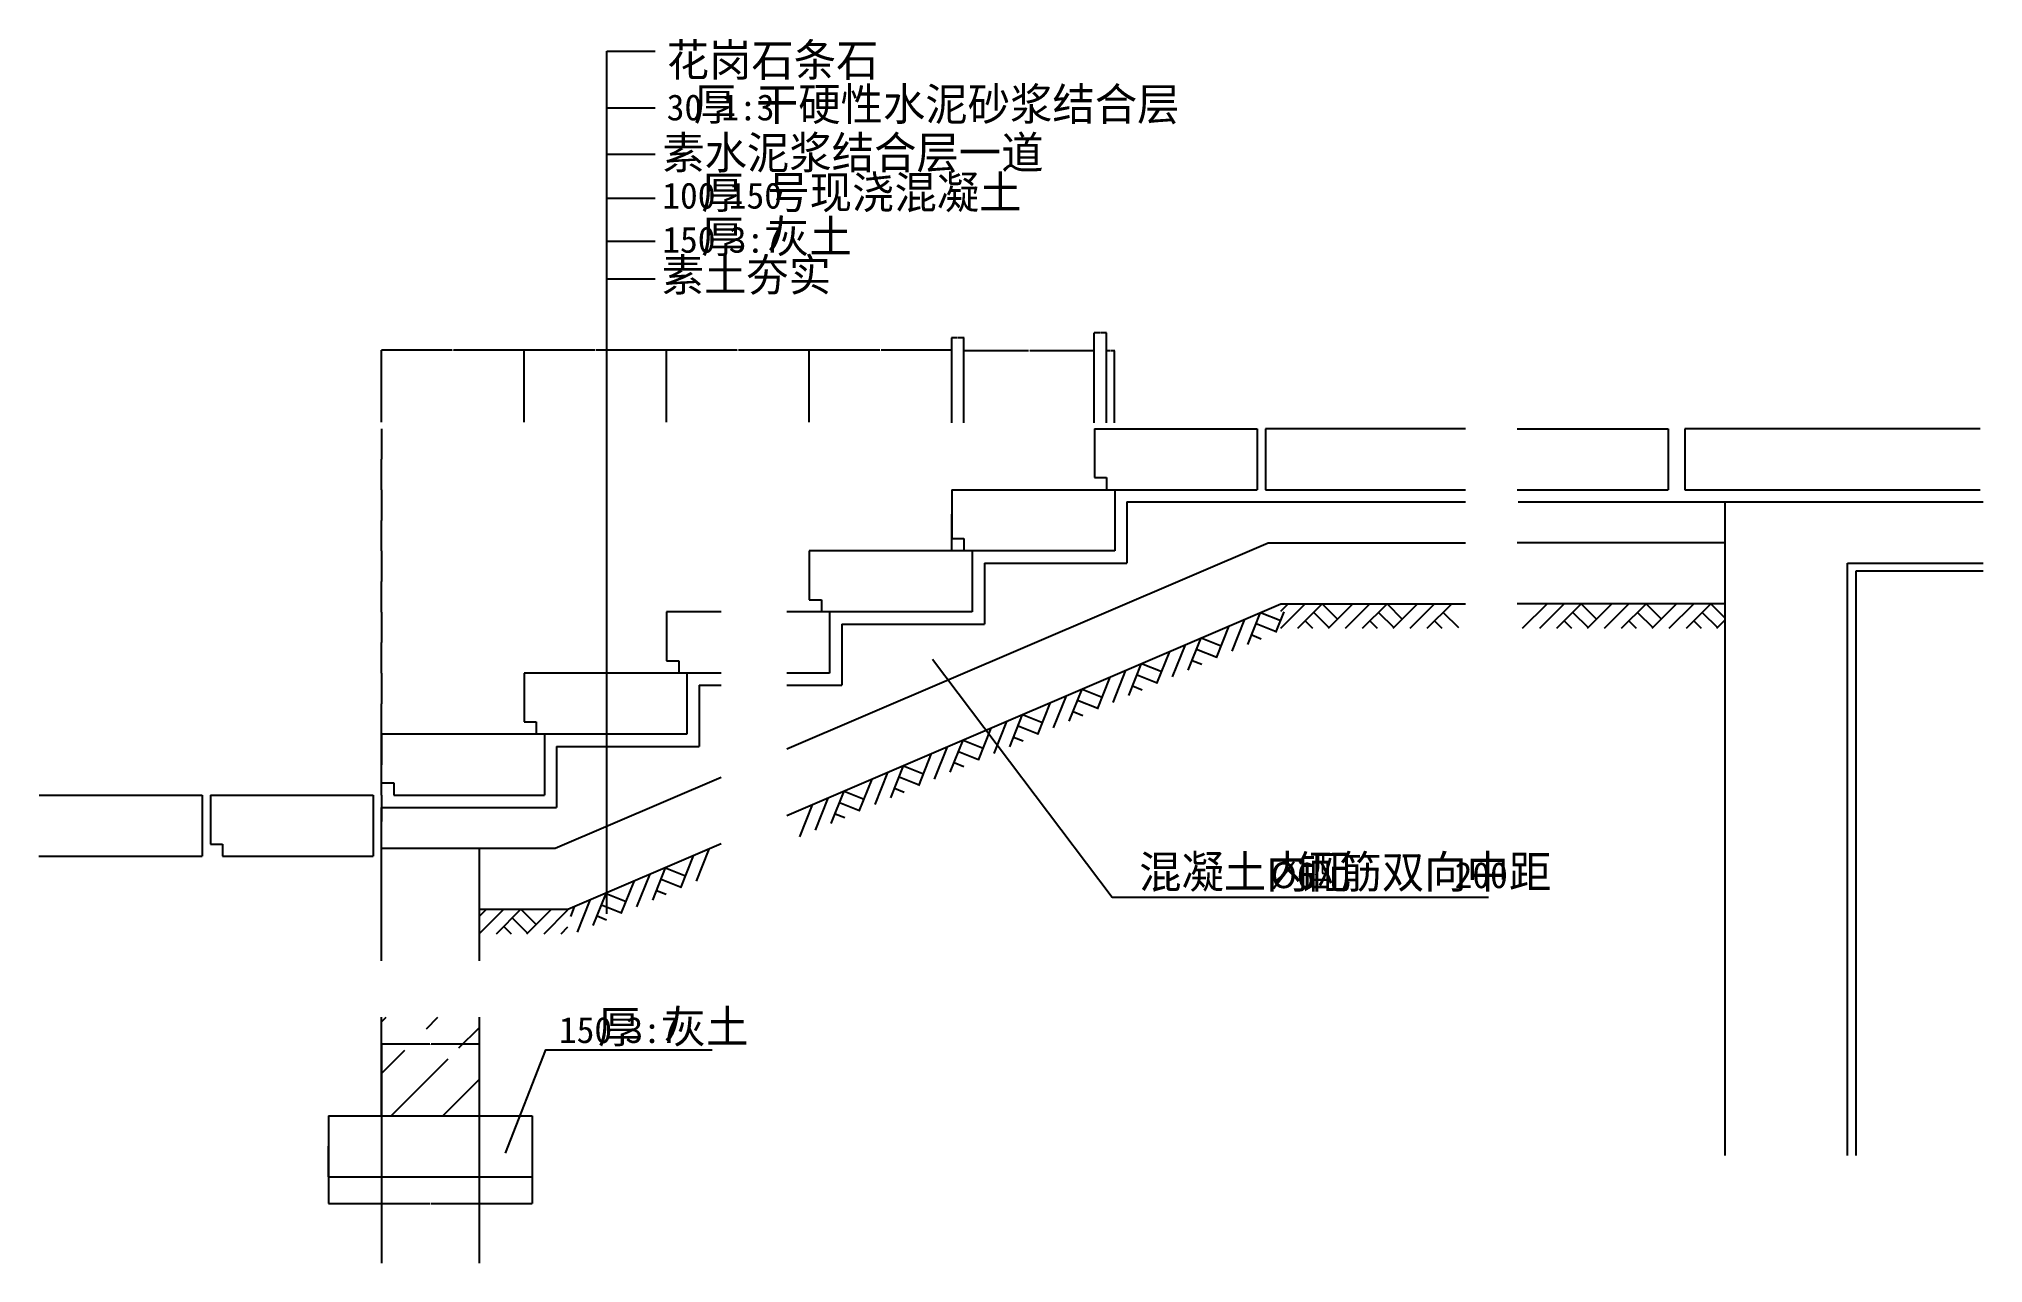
# Model space of a CAD drawing. Header units: metres. Extents: x -147 to 4626, y 19964 to 22970.
import ezdxf

# ---------------------------------------------------------------- set-up
doc = ezdxf.new("R2010")
doc.units = ezdxf.units.M
for name, color, linetype in [('PUB_DIM', 3, 'Continuous'), ('PUB_HATCH', 7, 'Continuous'), ('PUB_TEXT', 7, 'Continuous'), ('S_SURFACE', 6, 'Continuous'), ('WALL', 255, 'Continuous')]:
    doc.layers.add(name, color=color, linetype=linetype)
doc.dimstyles.get("Standard").update_dxf_attribs({"dimtxt": 2.5, "dimasz": 2.5, "dimexe": 1.25, "dimexo": 0.625, "dimtad": 1, "dimcen": 2.5, "dimazin": 3, "dimtfac": 1, "dimtmove": 0, "dimatfit": 3})

# ---------------------------------------------------------------- blocks, each defined once
blk = doc.blocks.new('170417093439032')
at = {"color": 0}
for p, q in [((4980.25, 5362.09), (4991.38, 5373.22)), ((5090.4, 5344.96), (5118.66, 5373.22)), ((5170.54, 5297.82), (5220.25, 5347.53)), ((4980.25, 5234.81), (5037.96, 5292.52)), ((5003.79, 5131.07), (5143.58, 5270.86)), ((5131.07, 5131.07), (5220.25, 5220.25))]:
    blk.add_line(p, q, dxfattribs=at)
blk = doc.blocks.new('*D1')
for p, q in [((563.97, 20175.65), (563.97, 20110.2)), ((1063.97, 20175.65), (1063.97, 20110.2)), ((564.22, 20110.2), (812.47, 20110.2)), ((815.47, 20110.2), (1063.72, 20110.2))]:
    blk.add_line(p, q)
at = {"layer": 'Defpoints'}
for p in [(563.97, 20175.65), (1063.97, 20175.65), (563.97, 20110.2)]:
    blk.add_point(p, dxfattribs=at)
at = {"layer": 'PUB_DIM', "insert": (813.97, 20110.2), "char_height": 1, "attachment_point": 5}
blk.add_mtext('500', dxfattribs=at)
blk = doc.blocks.new('*D2')
for p, q in [((813.05, 20501.25), (694.3, 20501.25)), ((694.55, 19963.99), (694.55, 20501.25)), ((934.8, 20501.25), (816.05, 20501.25)), ((934.55, 19963.99), (934.55, 20501.25))]:
    blk.add_line(p, q)
at = {"layer": 'Defpoints'}
for p in [(934.55, 20501.25), (694.55, 19963.99), (934.55, 19963.99)]:
    blk.add_point(p, dxfattribs=at)
at = {"layer": 'PUB_DIM', "insert": (814.55, 20501.25), "char_height": 1, "attachment_point": 5}
blk.add_mtext('240', dxfattribs=at)
blk = doc.blocks.new('*D3')
for p, q in [((867.59, 22205.56), (693.84, 22205.56)), ((694.09, 22028.92), (694.09, 22205.56)), ((1044.34, 22205.56), (870.59, 22205.56)), ((1044.09, 22028.92), (1044.09, 22205.56))]:
    blk.add_line(p, q)
at = {"layer": 'Defpoints'}
for p in [(1044.09, 22205.56), (694.09, 22028.92), (1044.09, 22028.92)]:
    blk.add_point(p, dxfattribs=at)
at = {"layer": 'PUB_DIM', "insert": (869.09, 22205.56), "char_height": 1, "attachment_point": 5}
blk.add_mtext('350', dxfattribs=at)
blk = doc.blocks.new('*D4')
for p, q in [((694.08, 21262.66), (694.08, 21187.66)), ((693.83, 21187.66), (693.58, 21187.66)), ((694.08, 21112.66), (694.08, 21187.66)), ((694.08, 21187.66), (694.08, 21187.66)), ((694.33, 21187.66), (694.58, 21187.66))]:
    blk.add_line(p, q)
at = {"layer": 'Defpoints'}
for p in [(694.08, 21262.66), (694.08, 21187.66), (694.08, 21112.66)]:
    blk.add_point(p, dxfattribs=at)
at = {"layer": 'PUB_DIM', "insert": (694.08, 21188.785), "char_height": 1, "attachment_point": 5}
blk.add_mtext('0', dxfattribs=at)
blk = doc.blocks.new('*D5')
for p, q in [((564.08, 20326.05), (564.08, 20251.05)), ((563.83, 20251.05), (563.58, 20251.05)), ((564.08, 20176.05), (564.08, 20251.05)), ((564.08, 20251.05), (564.08, 20251.05)), ((564.33, 20251.05), (564.58, 20251.05))]:
    blk.add_line(p, q)
at = {"layer": 'Defpoints'}
for p in [(564.08, 20326.05), (564.08, 20251.05), (564.08, 20176.05)]:
    blk.add_point(p, dxfattribs=at)
at = {"layer": 'PUB_DIM', "insert": (564.08, 20252.175), "char_height": 1, "attachment_point": 5}
blk.add_mtext('0', dxfattribs=at)
blk = doc.blocks.new('*D6')
for p, q in [((694.08, 21113.27), (694.08, 21048.27)), ((693.83, 21048.27), (693.58, 21048.27)), ((694.08, 20983.27), (694.08, 21048.27)), ((694.08, 21048.27), (694.08, 21048.27)), ((694.33, 21048.27), (694.58, 21048.27))]:
    blk.add_line(p, q)
at = {"layer": 'Defpoints'}
for p in [(694.08, 21113.27), (694.08, 21048.27), (694.08, 20983.27)]:
    blk.add_point(p, dxfattribs=at)
at = {"layer": 'PUB_DIM', "insert": (694.08, 21049.395), "char_height": 1, "attachment_point": 5}
blk.add_mtext('200', dxfattribs=at)
blk = doc.blocks.new('*D7')
for p, q in [((694.08, 21862.66), (694.08, 21787.66)), ((693.83, 21787.66), (693.58, 21787.66)), ((694.08, 21712.66), (694.08, 21787.66)), ((694.08, 21787.66), (694.08, 21787.66)), ((694.33, 21787.66), (694.58, 21787.66))]:
    blk.add_line(p, q)
at = {"layer": 'Defpoints'}
for p in [(694.08, 21862.66), (694.08, 21787.66), (694.08, 21712.66)]:
    blk.add_point(p, dxfattribs=at)
at = {"layer": 'PUB_DIM', "insert": (694.08, 21788.785), "char_height": 1, "attachment_point": 5}
blk.add_mtext('0', dxfattribs=at)
blk = doc.blocks.new('*D8')
for p, q in [((694.08, 21712.66), (694.08, 21637.66)), ((693.83, 21637.66), (693.58, 21637.66)), ((694.08, 21562.66), (694.08, 21637.66)), ((694.08, 21637.66), (694.08, 21637.66)), ((694.33, 21637.66), (694.58, 21637.66))]:
    blk.add_line(p, q)
at = {"layer": 'Defpoints'}
for p in [(694.08, 21712.66), (694.08, 21637.66), (694.08, 21562.66)]:
    blk.add_point(p, dxfattribs=at)
at = {"layer": 'PUB_DIM', "insert": (694.08, 21638.785), "char_height": 1, "attachment_point": 5}
blk.add_mtext('0', dxfattribs=at)
blk = doc.blocks.new('*D9')
for p, q in [((694.08, 21412.66), (694.08, 21337.66)), ((693.83, 21337.66), (693.58, 21337.66)), ((694.08, 21262.66), (694.08, 21337.66)), ((694.08, 21337.66), (694.08, 21337.66)), ((694.33, 21337.66), (694.58, 21337.66))]:
    blk.add_line(p, q)
at = {"layer": 'Defpoints'}
for p in [(694.08, 21412.66), (694.08, 21337.66), (694.08, 21262.66)]:
    blk.add_point(p, dxfattribs=at)
at = {"layer": 'PUB_DIM', "insert": (694.08, 21338.785), "char_height": 1, "attachment_point": 5}
blk.add_mtext('0', dxfattribs=at)
blk = doc.blocks.new('*D10')
for p, q in [((694.08, 21562.66), (694.08, 21487.66)), ((693.83, 21487.66), (693.58, 21487.66)), ((694.08, 21412.66), (694.08, 21487.66)), ((694.08, 21487.66), (694.08, 21487.66)), ((694.33, 21487.66), (694.58, 21487.66))]:
    blk.add_line(p, q)
at = {"layer": 'Defpoints'}
for p in [(694.08, 21562.66), (694.08, 21487.66), (694.08, 21412.66)]:
    blk.add_point(p, dxfattribs=at)
at = {"layer": 'PUB_DIM', "insert": (694.08, 21488.785), "char_height": 1, "attachment_point": 5}
blk.add_mtext('0', dxfattribs=at)
blk = doc.blocks.new('*D11')
for p, q in [((694.08, 22012.66), (694.08, 21937.66)), ((693.83, 21937.66), (693.58, 21937.66)), ((694.08, 21862.66), (694.08, 21937.66)), ((694.08, 21937.66), (694.08, 21937.66)), ((694.33, 21937.66), (694.58, 21937.66))]:
    blk.add_line(p, q)
at = {"layer": 'Defpoints'}
for p in [(694.08, 22012.66), (694.08, 21937.66), (694.08, 21862.66)]:
    blk.add_point(p, dxfattribs=at)
at = {"layer": 'PUB_DIM', "insert": (694.08, 21938.785), "char_height": 1, "attachment_point": 5}
blk.add_mtext('0', dxfattribs=at)
blk = doc.blocks.new('*D12')
for p, q in [((1917.59, 22205.56), (1743.84, 22205.56)), ((1744.09, 22028.92), (1744.09, 22205.56)), ((2094.34, 22205.56), (1920.59, 22205.56)), ((2094.09, 22028.92), (2094.09, 22205.56))]:
    blk.add_line(p, q)
at = {"layer": 'Defpoints'}
for p in [(2094.09, 22205.56), (1744.09, 22028.92), (2094.09, 22028.92)]:
    blk.add_point(p, dxfattribs=at)
at = {"layer": 'PUB_DIM', "insert": (1919.09, 22205.56), "char_height": 1, "attachment_point": 5}
blk.add_mtext('350', dxfattribs=at)
blk = doc.blocks.new('*D13')
for p, q in [((1567.59, 22205.56), (1393.84, 22205.56)), ((1394.09, 22028.92), (1394.09, 22205.56)), ((1744.34, 22205.56), (1570.59, 22205.56)), ((1744.09, 22028.92), (1744.09, 22205.56))]:
    blk.add_line(p, q)
at = {"layer": 'Defpoints'}
for p in [(1744.09, 22205.56), (1394.09, 22028.92), (1744.09, 22028.92)]:
    blk.add_point(p, dxfattribs=at)
at = {"layer": 'PUB_DIM', "insert": (1569.09, 22205.56), "char_height": 1, "attachment_point": 5}
blk.add_mtext('350', dxfattribs=at)
blk = doc.blocks.new('*D14')
for p, q in [((1217.59, 22205.56), (1043.84, 22205.56)), ((1044.09, 22028.92), (1044.09, 22205.56)), ((1394.34, 22205.56), (1220.59, 22205.56)), ((1394.09, 22028.92), (1394.09, 22205.56))]:
    blk.add_line(p, q)
at = {"layer": 'Defpoints'}
for p in [(1394.09, 22205.56), (1044.09, 22028.92), (1394.09, 22028.92)]:
    blk.add_point(p, dxfattribs=at)
at = {"layer": 'PUB_DIM', "insert": (1219.09, 22205.56), "char_height": 1, "attachment_point": 5}
blk.add_mtext('350', dxfattribs=at)
blk = doc.blocks.new('*D15')
for p, q in [((2282.49, 22204.34), (2123.74, 22204.34)), ((2123.99, 22027.61), (2123.99, 22204.34)), ((2444.24, 22204.34), (2285.49, 22204.34)), ((2443.99, 22027.61), (2443.99, 22204.34))]:
    blk.add_line(p, q)
at = {"layer": 'Defpoints'}
for p in [(2443.99, 22204.34), (2123.99, 22027.61), (2443.99, 22027.61)]:
    blk.add_point(p, dxfattribs=at)
at = {"layer": 'PUB_DIM', "insert": (2283.99, 22204.34), "char_height": 1, "attachment_point": 5}
blk.add_mtext('320', dxfattribs=at)
blk = doc.blocks.new('*D16')
for p, q in [((2093.83, 21758.03), (2093.58, 21758.03)), ((2094.08, 21743.09), (2094.08, 21758.03)), ((2094.08, 21713.09), (2094.08, 21758.03)), ((2094.08, 21758.03), (2094.08, 21758.03)), ((2094.33, 21758.03), (2094.58, 21758.03))]:
    blk.add_line(p, q)
at = {"layer": 'Defpoints'}
for p in [(2094.08, 21758.03), (2094.08, 21743.09), (2094.08, 21713.09)]:
    blk.add_point(p, dxfattribs=at)
at = {"layer": 'PUB_DIM', "insert": (2094.08, 21759.155), "char_height": 1, "attachment_point": 5}
blk.add_mtext('0', dxfattribs=at)
blk = doc.blocks.new('*D17')
for p, q in [((2094.08, 21863.09), (2094.08, 21803.09)), ((2093.83, 21803.09), (2093.58, 21803.09)), ((2094.08, 21743.09), (2094.08, 21803.09)), ((2094.08, 21803.09), (2094.08, 21803.09)), ((2094.33, 21803.09), (2094.58, 21803.09))]:
    blk.add_line(p, q)
at = {"layer": 'Defpoints'}
for p in [(2094.08, 21863.09), (2094.08, 21803.09), (2094.08, 21743.09)]:
    blk.add_point(p, dxfattribs=at)
at = {"layer": 'PUB_DIM', "insert": (2094.08, 21804.215), "char_height": 1, "attachment_point": 5}
blk.add_mtext('0', dxfattribs=at)
blk = doc.blocks.new('*D18')
for p, q in [((2107.99, 22236.3), (2093.74, 22236.3)), ((2093.99, 22027.61), (2093.99, 22236.3)), ((2124.24, 22236.3), (2109.99, 22236.3)), ((2123.99, 22027.61), (2123.99, 22236.3))]:
    blk.add_line(p, q)
at = {"layer": 'Defpoints'}
for p in [(2123.99, 22236.3), (2093.99, 22027.61), (2123.99, 22027.61)]:
    blk.add_point(p, dxfattribs=at)
at = {"layer": 'PUB_DIM', "insert": (2108.99, 22236.3), "char_height": 1, "attachment_point": 5}
blk.add_mtext('30', dxfattribs=at)
blk = doc.blocks.new('*D19')
for p, q in [((2457.99, 22248.39), (2443.74, 22248.39)), ((2443.99, 22027.61), (2443.99, 22248.39)), ((2474.24, 22248.39), (2459.99, 22248.39)), ((2473.99, 22027.61), (2473.99, 22248.39))]:
    blk.add_line(p, q)
at = {"layer": 'Defpoints'}
for p in [(2473.99, 22248.39), (2443.99, 22027.61), (2473.99, 22027.61)]:
    blk.add_point(p, dxfattribs=at)
at = {"layer": 'PUB_DIM', "insert": (2458.99, 22248.39), "char_height": 1, "attachment_point": 5}
blk.add_mtext('30', dxfattribs=at)
blk = doc.blocks.new('*D20')
for p, q in [((2482.99, 22204.34), (2473.74, 22204.34)), ((2473.99, 22027.61), (2473.99, 22204.34)), ((2494.24, 22204.34), (2484.99, 22204.34)), ((2493.99, 22027.61), (2493.99, 22204.34))]:
    blk.add_line(p, q)
at = {"layer": 'Defpoints'}
for p in [(2493.99, 22204.34), (2473.99, 22027.61), (2493.99, 22027.61)]:
    blk.add_point(p, dxfattribs=at)
at = {"layer": 'PUB_DIM', "insert": (2483.99, 22204.34), "char_height": 1, "attachment_point": 5}
blk.add_mtext('20', dxfattribs=at)

msp = doc.modelspace()

# ---------------------------------------------------------------- linework, layer by layer
at = {"layer": 'PUB_DIM'}
for p, q in [((1247.11, 20821.61), (1247.11, 22940.11)), ((1247.11, 22940.11), (1365.83, 22940.11)), ((1247.11, 22801.07), (1365.83, 22801.07)), ((1247.11, 22687.06), (1365.83, 22687.06)), ((1247.11, 22578.61), (1365.83, 22578.61)), ((1247.11, 22472.94), (1365.83, 22472.94)), ((1247.11, 22381.17), (1365.83, 22381.17))]:
    msp.add_line(p, q, dxfattribs=at)
for points in [[(2046.45, 21447.02), (2487.75, 20862.68), (3411.91, 20862.68)], [(998.35, 20234.24), (1097.65, 20487.82), (1505.85, 20487.82)]]:
    msp.add_lwpolyline(points, dxfattribs=at)
at = {"layer": 'PUB_HATCH'}
for p, q in [((1689.33, 21063.38), (2901.55, 21582.91)), ((2901.55, 21582.91), (3354.95, 21582.91)), ((2901.55, 21564.91), (2919.55, 21582.91)), ((2901.55, 21522.91), (2961.55, 21582.91)), ((2943.55, 21522.91), (3003.55, 21582.91)), ((3003.55, 21582.91), (3041.05, 21545.41)), ((3018.55, 21522.91), (3078.55, 21582.91)), ((3060.55, 21522.91), (3120.55, 21582.91)), ((3102.55, 21522.91), (3162.55, 21582.91)), ((3162.55, 21582.91), (3200.05, 21545.41)), ((3177.55, 21522.91), (3237.55, 21582.91)), ((3219.55, 21522.91), (3279.55, 21582.91)), ((3261.55, 21522.91), (3321.55, 21582.91)), ((3993.1, 21582.91), (3482.23, 21582.91)), ((3495.55, 21522.91), (3555.55, 21582.91)), ((3537.55, 21522.91), (3597.55, 21582.91)), ((3579.55, 21522.91), (3639.55, 21582.91)), ((3639.55, 21582.91), (3677.05, 21545.41)), ((3654.55, 21522.91), (3714.55, 21582.91)), ((3696.55, 21522.91), (3756.55, 21582.91)), ((3738.55, 21522.91), (3798.55, 21582.91)), ((3798.55, 21582.91), (3836.05, 21545.41)), ((3813.55, 21522.91), (3873.55, 21582.91)), ((3855.55, 21522.91), (3915.55, 21582.91)), ((3897.55, 21522.91), (3957.55, 21582.91)), ((3957.55, 21582.91), (3993.1, 21547.35)), ((2743.71, 21449.82), (2775.16, 21528.63)), ((2782.3, 21466.4), (2813.76, 21545.2)), ((2820.89, 21482.97), (2852.35, 21561.78)), ((2841.34, 21534.2), (2890.59, 21514.54)), ((2852.35, 21561.78), (2901.6, 21542.12)), ((2889.81, 21512.57), (2910.02, 21563.19)), ((2961.55, 21540.91), (2979.55, 21522.91)), ((2982.55, 21561.91), (3020.05, 21524.41)), ((3120.55, 21540.91), (3138.55, 21522.91)), ((3141.55, 21561.91), (3179.05, 21524.41)), ((3279.55, 21540.91), (3297.55, 21522.91)), ((3300.55, 21561.91), (3338.05, 21524.41)), ((3597.55, 21540.91), (3615.55, 21522.91)), ((3618.55, 21561.91), (3656.05, 21524.41)), ((3756.55, 21540.91), (3774.55, 21522.91)), ((3777.55, 21561.91), (3815.05, 21524.41)), ((3915.55, 21540.91), (3933.55, 21522.91)), ((3936.55, 21561.91), (3974.05, 21524.41)), ((3972.55, 21522.91), (3993.1, 21543.46)), ((2636.2, 21403.66), (2667.66, 21482.46)), ((2674.8, 21420.23), (2706.25, 21499.04)), ((2706.25, 21499.04), (2755.51, 21479.38)), ((2830.33, 21506.61), (2853.97, 21497.18)), ((2528.7, 21357.49), (2560.15, 21436.3)), ((2560.15, 21436.3), (2609.41, 21416.64)), ((2597.61, 21387.08), (2629.07, 21465.89)), ((2684.23, 21443.87), (2707.87, 21434.44)), ((2695.24, 21471.45), (2744.5, 21451.79)), ((2451.51, 21324.34), (2482.97, 21403.15)), ((2490.11, 21340.92), (2521.56, 21419.72)), ((2549.14, 21408.71), (2598.4, 21389.05)), ((2305.42, 21261.6), (2336.87, 21340.41)), ((2344.01, 21278.18), (2375.46, 21356.98)), ((2382.6, 21294.75), (2414.06, 21373.56)), ((2403.05, 21345.97), (2452.3, 21326.31)), ((2414.06, 21373.56), (2463.31, 21353.9)), ((2538.13, 21381.13), (2561.78, 21371.69)), ((2197.91, 21215.43), (2229.37, 21294.24)), ((2236.5, 21232.01), (2267.96, 21310.81)), ((2267.96, 21310.81), (2317.21, 21291.15)), ((2392.04, 21318.39), (2415.68, 21308.95)), ((2090.4, 21169.27), (2121.86, 21248.07)), ((2121.86, 21248.07), (2171.11, 21228.41)), ((2159.32, 21198.86), (2190.77, 21277.67)), ((2245.94, 21255.65), (2269.58, 21246.21)), ((2256.95, 21283.23), (2306.2, 21263.57)), ((2013.22, 21136.12), (2044.68, 21214.93)), ((2051.81, 21152.69), (2083.27, 21231.5)), ((2099.84, 21192.91), (2123.48, 21183.47)), ((2110.85, 21220.49), (2160.1, 21200.83)), ((1867.12, 21073.38), (1898.58, 21152.19)), ((1905.71, 21089.95), (1937.17, 21168.76)), ((1944.31, 21106.53), (1975.76, 21185.33)), ((1964.75, 21157.75), (2014.01, 21138.09)), ((1975.76, 21185.33), (2025.02, 21165.67)), ((1759.62, 21027.21), (1791.07, 21106.02)), ((1798.21, 21043.78), (1829.66, 21122.59)), ((1829.66, 21122.59), (1878.92, 21102.93)), ((1953.74, 21130.17), (1977.39, 21120.73)), ((1721.02, 21010.64), (1752.48, 21089.45)), ((1807.65, 21067.43), (1831.29, 21057.99)), ((1818.65, 21095.01), (1867.91, 21075.35)), ((1151.55, 20832.91), (1527.79, 20994.15)), ((1428.83, 20885.16), (1460.28, 20963.96)), ((1467.42, 20901.73), (1498.88, 20980.54)), ((1321.32, 20838.99), (1352.78, 20917.8)), ((1359.91, 20855.56), (1391.37, 20934.37)), ((1380.36, 20906.79), (1429.62, 20887.13)), ((1391.37, 20934.37), (1440.62, 20914.71)), ((1213.82, 20792.82), (1245.27, 20871.63)), ((1245.27, 20871.63), (1294.53, 20851.97)), ((1282.73, 20822.42), (1314.19, 20901.22)), ((1369.35, 20879.2), (1392.99, 20869.77)), ((934.08, 20832.91), (1151.55, 20832.91)), ((934.08, 20814.91), (952.08, 20832.91)), ((934.08, 20772.91), (994.08, 20832.91)), ((976.08, 20772.91), (1036.08, 20832.91)), ((1015.08, 20811.91), (1052.58, 20774.41)), ((1036.08, 20832.91), (1073.58, 20795.41)), ((1051.08, 20772.91), (1111.08, 20832.91)), ((1093.08, 20772.91), (1151.55, 20831.38)), ((1158.65, 20814.84), (1168.09, 20838.48)), ((1175.23, 20776.25), (1206.68, 20855.05)), ((1223.25, 20816.46), (1246.9, 20807.03)), ((1234.26, 20844.05), (1283.52, 20824.39)), ((994.08, 20790.91), (1012.08, 20772.91)), ((1135.08, 20772.91), (1151.55, 20789.38))]:
    msp.add_line(p, q, dxfattribs=at)
at = {"layer": 'S_SURFACE'}
for p, q in [((4625.95, 21662.91), (4313.1, 21662.91)), ((4313.1, 21662.91), (4313.1, 20228.13))]:
    msp.add_line(p, q, dxfattribs=at)
at = {"layer": 'WALL'}
for p, q in [((2444.08, 22012.91), (2844.08, 22012.91)), ((2444.08, 22012.91), (2444.08, 21892.91)), ((2844.08, 22012.91), (2844.08, 21862.91)), ((3354.95, 22012.91), (2864.08, 22012.91)), ((2864.08, 22012.91), (2864.08, 21862.91)), ((3482.23, 22012.91), (3852.58, 22012.91)), ((3852.58, 22012.91), (3852.58, 21862.91)), ((4618.64, 22012.91), (3894.02, 22012.91)), ((3894.02, 22012.91), (3894.02, 21862.91)), ((2094.08, 21862.91), (2844.08, 21862.91)), ((2094.08, 21862.91), (2094.08, 21742.91)), ((2444.08, 21892.91), (2474.08, 21892.91)), ((2474.08, 21892.91), (2474.08, 21862.91)), ((2494.08, 21862.91), (2494.08, 21712.91)), ((2864.08, 21862.91), (3354.95, 21862.91)), ((3482.23, 21862.91), (3852.58, 21862.91)), ((3894.02, 21862.91), (4618.64, 21862.91)), ((2524.08, 21832.91), (3354.95, 21832.91)), ((2524.08, 21832.91), (2524.08, 21682.91)), ((3484.63, 21832.91), (4625.95, 21832.91)), ((3993.1, 20228.13), (3993.1, 21832.91)), ((1689.33, 21226.58), (2870.76, 21732.91)), ((2094.08, 21742.91), (2124.08, 21742.91)), ((2124.08, 21742.91), (2124.08, 21712.91)), ((2870.76, 21732.91), (3354.95, 21732.91)), ((3993.1, 21732.91), (3482.23, 21732.91)), ((2494.08, 21712.91), (1744.08, 21712.91)), ((1744.08, 21712.91), (1744.08, 21592.91)), ((2144.08, 21712.91), (2144.08, 21562.91)), ((2174.08, 21682.91), (2524.08, 21682.91)), ((2174.08, 21682.91), (2174.08, 21532.91)), ((4293.1, 21682.91), (4625.95, 21682.91)), ((4293.1, 20228.13), (4293.1, 21682.91)), ((1744.08, 21592.91), (1774.08, 21592.91)), ((1774.08, 21592.91), (1774.08, 21562.91)), ((1527.79, 21562.91), (1394.08, 21562.91)), ((1394.08, 21562.91), (1394.08, 21442.91)), ((2144.08, 21562.91), (1689.33, 21562.91)), ((1794.08, 21562.91), (1794.08, 21412.91)), ((1824.08, 21532.91), (2174.08, 21532.91)), ((1824.08, 21532.91), (1824.08, 21382.91)), ((1394.08, 21442.91), (1424.08, 21442.91)), ((1424.08, 21442.91), (1424.08, 21412.91)), ((1527.79, 21412.91), (1044.08, 21412.91)), ((1044.08, 21412.91), (1044.08, 21292.91)), ((1444.08, 21412.91), (1444.08, 21262.91)), ((1474.08, 21382.91), (1474.08, 21232.91)), ((1474.08, 21382.91), (1527.79, 21382.91)), ((1794.08, 21412.91), (1689.33, 21412.91)), ((1689.33, 21382.91), (1824.08, 21382.91)), ((1044.08, 21292.91), (1074.08, 21292.91)), ((1074.08, 21292.91), (1074.08, 21262.91)), ((1444.08, 21262.91), (694.08, 21262.91)), ((694.08, 21142.91), (694.08, 21262.91)), ((1094.08, 21262.91), (1094.08, 21112.91)), ((1124.08, 21232.91), (1124.08, 21082.91)), ((1124.08, 21232.91), (1474.08, 21232.91)), ((1120.76, 20982.91), (1527.79, 21157.35)), ((-145.92, 21112.91), (254.08, 21112.91)), ((254.08, 21112.91), (254.08, 20962.91)), ((274.08, 21112.91), (674.08, 21112.91)), ((274.08, 21112.91), (274.08, 20992.91)), ((674.08, 21112.91), (674.08, 20962.91)), ((694.08, 21142.91), (724.08, 21142.91)), ((724.08, 21142.91), (724.08, 21112.91)), ((724.08, 21112.91), (1094.08, 21112.91)), ((694.08, 21082.91), (1124.08, 21082.91)), ((694.08, 20706.17), (694.08, 21082.91)), ((-146.95, 20962.91), (254.08, 20962.91)), ((274.08, 20992.91), (304.08, 20992.91)), ((304.08, 20992.91), (304.08, 20962.91)), ((304.08, 20962.91), (674.08, 20962.91)), ((694.08, 20982.91), (1120.76, 20982.91)), ((934.08, 20982.91), (934.08, 20706.17)), ((694.08, 20325.65), (694.08, 20567.8)), ((934.08, 20567.8), (934.08, 20325.65)), ((564.08, 20325.65), (1064.08, 20325.65)), ((564.08, 20325.65), (564.08, 20175.65)), ((1064.08, 20325.65), (1064.08, 20175.65)), ((564.08, 20175.65), (1064.08, 20175.65))]:
    msp.add_line(p, q, dxfattribs=at)

# ---------------------------------------------------------------- block references
at = {"layer": 'PUB_HATCH'}
msp.add_blockref('170417093439032', (-4286.17, 15194.58), dxfattribs=at)

# ---------------------------------------------------------------- texts
at = {"layer": 'PUB_TEXT'}
for s, height, p in [('花岗石条石', 80, (1394.26, 22878.12)), ('30', 64, (1394.26, 22769.82)), ('厚', 80, (1460.6, 22769.82)), ('1:3', 64, (1528.28, 22769.82)), ('干硬性水泥砂浆结合层', 80, (1613.23, 22769.82)), ('素水泥浆结合层一道', 80, (1383.42, 22650.69)), ('厚', 80, (1479.02, 22553.22)), ('号现浇混凝土', 80, (1641.29, 22553.22)), ('100', 64, (1383.42, 22553.22)), ('150', 64, (1546.7, 22553.22)), ('厚', 80, (1479.02, 22444.92)), ('灰土', 80, (1640.98, 22444.92)), ('150', 64, (1383.42, 22444.92)), ('3:7', 64, (1546.7, 22444.92)), ('素土夯实', 80, (1381.78, 22350.42)), ('混凝土内配', 80, (2553.95, 20884.73)), ('钢筋双向中距', 80, (2941.95, 20884.73)), ('%%c6', 64, (2876.61, 20884.73)), ('200', 64, (3328.61, 20884.73)), ('厚', 80, (1225.27, 20504.47)), ('灰土', 80, (1387.23, 20504.47)), ('150', 64, (1129.67, 20504.47)), ('3:7', 64, (1292.95, 20504.47))]:
    msp.add_text(s, height=height, dxfattribs=at).set_placement(p)

# ---------------------------------------------------------------- dimensions: what is measured, and where the dimension line sits
at = {"layer": 'PUB_DIM'}
for base, p1, p2, picture, middle in [((2473.99, 22248.39), (2473.99, 22027.61), (2443.99, 22027.61), '*D19', (2458.99, 22248.39)), ((1044.09, 22205.56), (1044.09, 22028.92), (694.09, 22028.92), '*D3', (869.09, 22205.56)), ((1394.09, 22205.56), (1394.09, 22028.92), (1044.09, 22028.92), '*D14', (1219.09, 22205.56)), ((1744.09, 22205.56), (1744.09, 22028.92), (1394.09, 22028.92), '*D13', (1569.09, 22205.56)), ((2094.09, 22205.56), (2094.09, 22028.92), (1744.09, 22028.92), '*D12', (1919.09, 22205.56)), ((2123.99, 22236.3), (2123.99, 22027.61), (2093.99, 22027.61), '*D18', (2108.99, 22236.3)), ((2443.99, 22204.34), (2443.99, 22027.61), (2123.99, 22027.61), '*D15', (2283.99, 22204.34)), ((2493.99, 22204.34), (2493.99, 22027.61), (2473.99, 22027.61), '*D20', (2483.99, 22204.34)), ((694.08, 21937.66), (694.08, 22012.66), (694.08, 21862.66), '*D11', (694.08, 21938.785)), ((694.08, 21787.66), (694.08, 21862.66), (694.08, 21712.66), '*D7', (694.08, 21788.785)), ((2094.08, 21803.09), (2094.08, 21863.09), (2094.08, 21743.09), '*D17', (2094.08, 21804.215)), ((2094.08, 21758.03), (2094.08, 21743.09), (2094.08, 21713.09), '*D16', (2094.08, 21759.155)), ((694.08, 21637.66), (694.08, 21712.66), (694.08, 21562.66), '*D8', (694.08, 21638.785)), ((694.08, 21487.66), (694.08, 21562.66), (694.08, 21412.66), '*D10', (694.08, 21488.785)), ((694.08, 21337.66), (694.08, 21412.66), (694.08, 21262.66), '*D9', (694.08, 21338.785)), ((694.08, 21187.66), (694.08, 21262.66), (694.08, 21112.66), '*D4', (694.08, 21188.785)), ((934.55, 20501.25), (934.55, 19963.99), (694.55, 19963.99), '*D2', (814.55, 20501.25)), ((564.08, 20251.05), (564.08, 20326.05), (564.08, 20176.05), '*D5', (564.08, 20252.175)), ((563.97, 20110.2), (563.97, 20175.65), (1063.97, 20175.65), '*D1', (813.97, 20110.2))]:
    dim = msp.add_linear_dim(base=base, p1=p1, p2=p2, dimstyle='Standard', dxfattribs=at)
    dim.commit()
    dim.dimension.update_dxf_attribs({"geometry": picture, "text_midpoint": middle})
dim = msp.add_linear_dim(base=(694.08, 21048.27), p1=(694.08, 21113.27), p2=(694.08, 20983.27), text='200', dimstyle='Standard', dxfattribs=at)
dim.commit()
dim.dimension.update_dxf_attribs({"geometry": '*D6', "text_midpoint": (694.08, 21049.395)})

doc.saveas('drawing.dxf')
